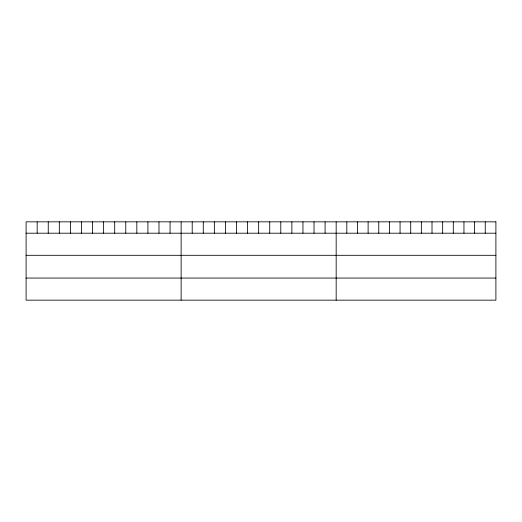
<?xml version="1.0" encoding="UTF-8"?>
<svg xmlns="http://www.w3.org/2000/svg" width="522" height="522" viewBox="0 0 522 522"><rect width="100%" height="100%" fill="white"/><g stroke="black" fill="none" stroke-linecap="round" stroke-linejoin="round"><path stroke-width="0.78" d="M26.1 233.203L495.9 233.203M26.1 255.304L495.9 255.304M26.1 278.063L495.9 278.063M485.251 221.837L485.251 233.203M474.602 221.837L474.602 233.203M463.954 221.837L463.954 233.203M453.305 221.837L453.305 233.203M442.656 221.837L442.656 233.203M432.007 221.837L432.007 233.203M421.358 221.837L421.358 233.203M410.71 221.837L410.71 233.203M400.061 221.837L400.061 233.203M389.412 221.837L389.412 233.203M378.763 221.837L378.763 233.203M368.114 221.837L368.114 233.203M357.466 221.837L357.466 233.203M346.817 221.837L346.817 233.203M336.168 221.837L336.168 300.163M325.095 221.837L325.095 233.203M314.022 221.837L314.022 233.203M302.949 221.837L302.949 233.203M291.87 221.837L291.87 233.203M280.797 221.837L280.797 233.203M269.724 221.837L269.724 233.203M258.651 221.837L258.651 233.203M247.578 221.837L247.578 233.203M236.505 221.837L236.505 233.203M225.432 221.837L225.432 233.203M214.353 221.837L214.353 233.203M203.28 221.837L203.28 233.203M192.207 221.837L192.207 233.203M181.134 221.837L181.134 300.163M170.061 221.837L170.061 233.203M158.988 221.837L158.988 233.203M147.915 221.837L147.915 233.203M136.836 221.837L136.836 233.203M125.763 221.837L125.763 233.203M114.69 221.837L114.69 233.203M103.617 221.837L103.617 233.203M92.544 221.837L92.544 233.203M81.471 221.837L81.471 233.203M70.398 221.837L70.398 233.203M59.319 221.837L59.319 233.203M48.246 221.837L48.246 233.203M37.173 221.837L37.173 233.203M495.9 221.837L26.1 221.837L26.1 300.163L495.9 300.163L495.9 221.837"/></g></svg>
